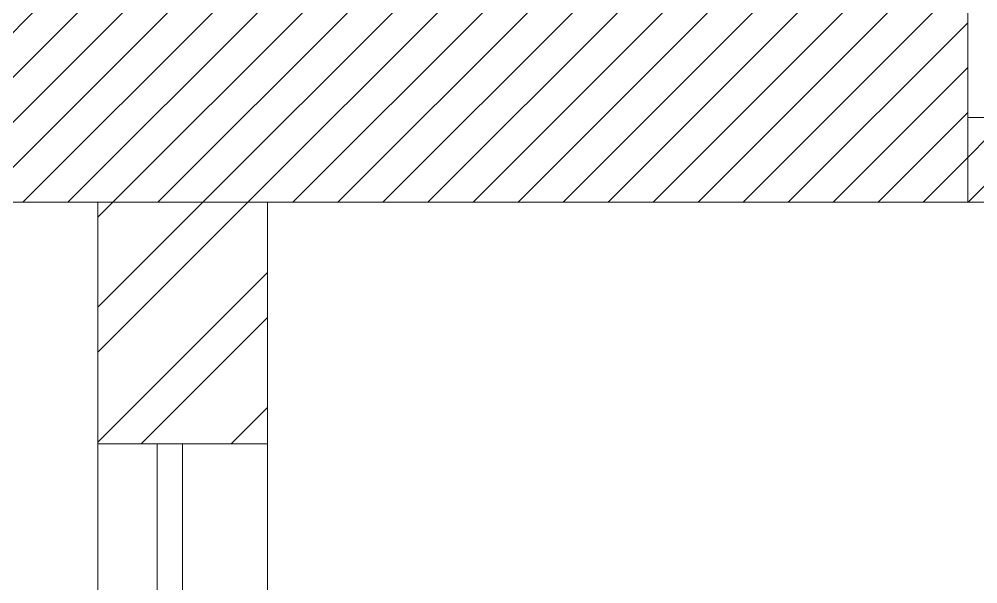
# Model space of a CAD drawing. Header units: millimetres. Extents: x 1255966 to 1543012, y 318612 to 465611.
# Drawn here: x 1378253 to 1379383, y 420859 to 421524 of the extents above; entities that cross this region are included whole.
import ezdxf

# ---------------------------------------------------------------- set-up
doc = ezdxf.new("R2010")
doc.units = ezdxf.units.MM
doc.header["$LTSCALE"] = 500
doc.header["$MEASUREMENT"] = 0
doc.layers.add('AHC-A-FURNITURE', color=2, linetype='Continuous')
doc.layers.add('Wall', color=2, linetype='Continuous', lineweight=15)
doc.layers.add('WIN', color=144, linetype='Continuous', lineweight=15)

msp = doc.modelspace()

# ---------------------------------------------------------------- hatches: boundary and pattern name
at = {"layer": 'AHC-A-FURNITURE', "ltscale": 50, "true_color": 0xff0000}
h = msp.add_hatch(dxfattribs=at)
h.set_pattern_fill('ANSI31', color=1, scale=300)
h.set_pattern_definition([(45, (1376890.62, 416388.72), (-26.5165, 26.5165), [])])
h.paths.add_polyline_path([(1379370.6, 421538.7), (1378457.3, 421538.7), (1378457.3, 421538.7), (1378372.3, 421538.7), (1377892.2, 421538.7), (1377892.2, 421538.7, -0.413268), (1377887.2, 421543.7), (1377887.2, 421545.7), (1377887.2, 421550.7), (1377887.2, 421555.5), (1377887.3, 421561.4), (1377887.5, 421569.2), (1377888.1, 421598.6), (1377888.3, 421606.5), (1377888.4, 421611.4), (1377888.6, 421615.6), (1377889.2, 421628), (1377889.4, 421630.2), (1377889.5, 421633), (1377889.8, 421635.9), (1377890.1, 421639.5), (1377890.6, 421642.9), (1377891, 421646), (1377891.5, 421648.9), (1377892.2, 421652.4), (1377893.3, 421656), (1377894.6, 421658.9), (1377896.1, 421661.1), (1377897.7, 421662.9), (1377899.5, 421664.7), (1377901.5, 421666.5), (1377903.8, 421668.4), (1377906.3, 421670.3), (1377908.9, 421672.2), (1377911.7, 421674.2), (1377914.8, 421676.1), (1377918.1, 421678.2), (1377920.8, 421679.7), (1377922.9, 421680.9), (1377922.8, 421680.8), (1377922.8, 421680.8), (1377922.8, 421680.8), (1377917.1, 421677.5), (1377916.7, 421677.2), (1377917.5, 421677.7), (1377922.8, 421680.8), (1377922.8, 421680.8), (1377922.8, 421680.8), (1377922.8, 421680.8), (1377922.7, 421680.8), (1377922.7, 421680.8), (1377920.8, 421679.7), (1377919, 421678.7), (1377917.3, 421677.7), (1377915.6, 421676.6), (1377914, 421675.6), (1377912.5, 421674.6), (1377911, 421673.7), (1377909.6, 421672.7), (1377908.2, 421671.7), (1377906.9, 421670.8), (1377905.6, 421669.8), (1377904.4, 421668.9), (1377903.3, 421667.9), (1377902.1, 421667), (1377901.1, 421666.1), (1377900, 421665.2), (1377899.1, 421664.3), (1377898.2, 421663.4), (1377897.3, 421662.5), (1377896.5, 421661.6), (1377895.8, 421660.7), (1377895.2, 421659.8), (1377894.6, 421658.8), (1377894.1, 421657.9), (1377893.7, 421656.9), (1377893.4, 421656.2), (1377893.3, 421655.8), (1377892.9, 421654.7), (1377892.6, 421653.5), (1377892.2, 421652.3), (1377891.9, 421651), (1377891.7, 421649.6), (1377891.5, 421648.7), (1377891.4, 421648.2), (1377891.1, 421646.7), (1377890.9, 421645.2), (1377890.7, 421643.7), (1377890.5, 421642), (1377890.2, 421640.3), (1377890.1, 421638.6), (1377889.9, 421636.8), (1377889.7, 421634.9), (1377889.5, 421633), (1377889.4, 421630.2), (1377889.2, 421628.9), (1377889.1, 421626), (1377888.6, 421615.6), (1377888.4, 421611.4), (1377888.3, 421606.5), (1377888.1, 421598.6), (1377887.5, 421569.2), (1377887.3, 421561.4), (1377887.2, 421555.5), (1377887.2, 421550.7), (1377887.2, 421545.7), (1377887.2, 421543.7, 0.413268), (1377892.2, 421538.7), (1377892.2, 421538.7), (1377857.3, 421538.7), (1377857.3, 421538.7), (1377772.3, 421538.7), (1376930.6, 421538.7), (1376930.6, 421308.7), (1379370.6, 421308.7)])
at = {"layer": 'AHC-A-FURNITURE', "ltscale": 50, "true_color": 0x5b5b5b}
h = msp.add_hatch(dxfattribs=at)
h.set_pattern_fill('ANSI33', color=251, scale=300)
h.set_pattern_definition([(45, (1376890.62, 416388.72), (-53.033, 53.033), []), (45, (1376943.65, 416388.72), (-53.033, 53.033), [37.5, -18.75])])
h.paths.add_polyline_path([(1380575.6, 421408.7), (1379370.6, 421408.7), (1379370.6, 421308.7), (1380575.6, 421308.7)])
h = msp.add_hatch(dxfattribs=at)
h.set_pattern_fill('ANSI32', color=251, scale=300)
h.set_pattern_definition([(45, (1376890.62, 416388.72), (-79.5495, 79.5495), []), (45, (1376943.65, 416388.72), (-79.5495, 79.5495), [])])
h.paths.add_polyline_path([(1378545.6, 421308.7), (1378345.6, 421308.7), (1378345.6, 421023.7), (1378545.6, 421023.7)])

# ---------------------------------------------------------------- linework, layer by layer
at = {"layer": 'Wall'}
for p, q in [((1379370.6, 422258.7), (1379370.6, 421308.7)), ((1379370.6, 421408.7), (1380575.6, 421408.7)), ((1376730.6, 421308.7), (1380790.6, 421308.7)), ((1378345.6, 421308.7), (1378345.6, 421023.7)), ((1378545.6, 421308.7), (1378545.6, 421023.7)), ((1378345.6, 421023.7), (1378545.6, 421023.7))]:
    msp.add_line(p, q, dxfattribs=at)
at = {"layer": 'WIN'}
for p, q in [((1378345.6, 421023.7), (1378345.6, 419523.7)), ((1378415.6, 421023.7), (1378415.6, 419523.7)), ((1378445.6, 421023.7), (1378445.6, 419523.7)), ((1378545.6, 421023.7), (1378545.6, 419523.7))]:
    msp.add_line(p, q, dxfattribs=at)

doc.saveas('drawing.dxf')
